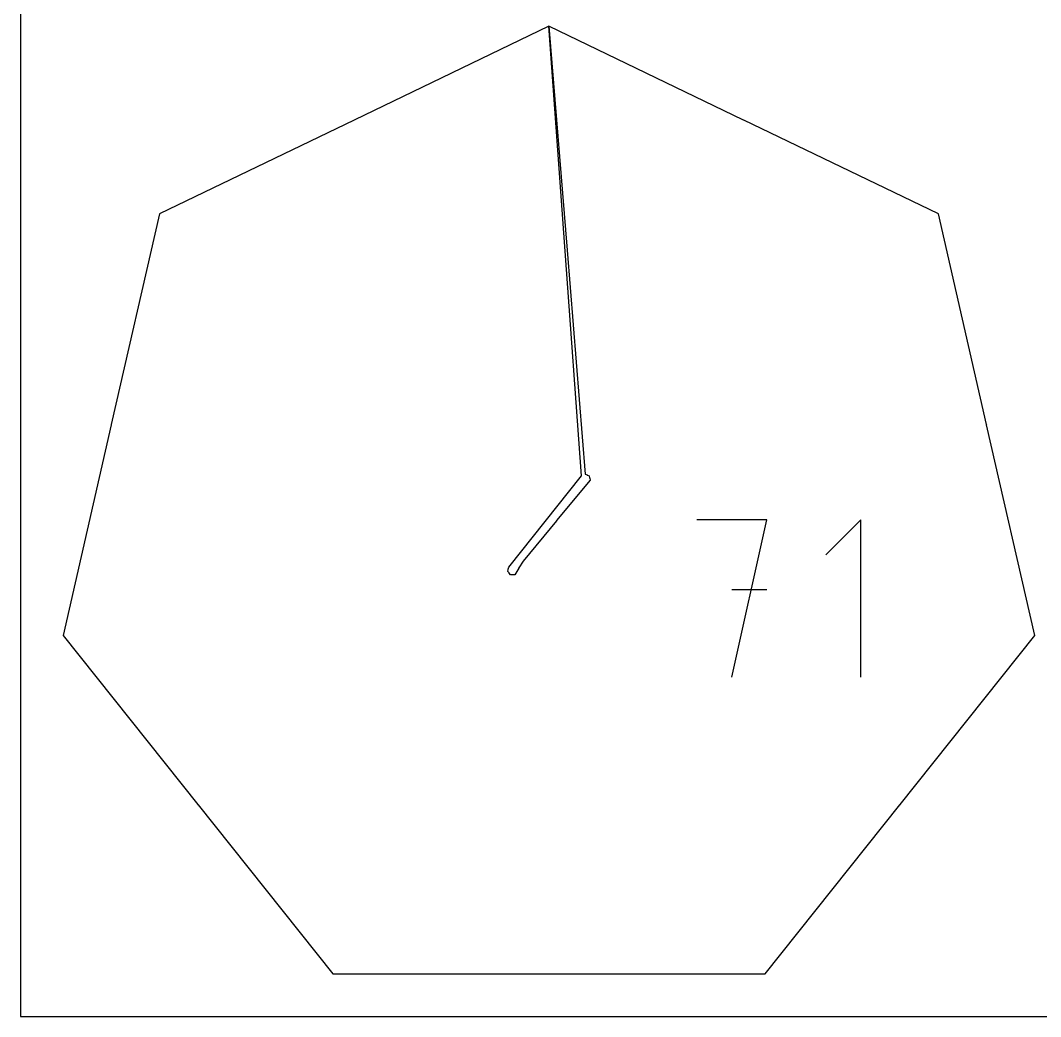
# Model space of a CAD drawing. Extents: x 0 to 500, y 0 to 1020.
# Drawn here: x 0 to 276.4, y 0 to 269.8 of the extents above; entities that cross this region are included whole.
import ezdxf

# ---------------------------------------------------------------- set-up
doc = ezdxf.new("R2010")
doc.units = 0

msp = doc.modelspace()

# ---------------------------------------------------------------- linework, layer by layer
at = {"layer": 'annotation', "color": 1}
for p, q in [((90.41977, 242.831484), (90.424598, 242.833808)), ((90.422101, 242.826643), (90.41977, 242.831484)), ((90.424515, 242.827806), (90.422101, 242.826643)), ((90.424967, 242.827976), (90.424515, 242.827806)), ((90.425429, 242.82806), (90.424967, 242.827976)), ((90.425005, 242.820614), (90.427418, 242.821777)), ((90.42589, 242.828063), (90.425429, 242.82806)), ((90.426342, 242.827988), (90.42589, 242.828063)), ((90.426773, 242.827838), (90.426342, 242.827988)), ((90.427173, 242.827617), (90.426773, 242.827838)), ((90.427532, 242.827327), (90.427173, 242.827617)), ((90.427418, 242.821777), (90.427833, 242.822024)), ((90.427418, 242.821777), (90.427418, 242.821777)), ((90.427841, 242.826973), (90.427532, 242.827327)), ((90.427833, 242.822024), (90.428187, 242.822333)), ((90.428089, 242.826558), (90.427841, 242.826973)), ((90.428668, 242.825355), (90.428089, 242.826558)), ((90.428089, 242.826558), (90.428089, 242.826558)), ((90.428187, 242.822333), (90.428477, 242.822693)), ((90.428477, 242.822693), (90.428699, 242.823093)), ((90.428838, 242.824902), (90.428668, 242.825355)), ((90.428699, 242.823093), (90.428849, 242.823525)), ((90.428923, 242.82444), (90.428838, 242.824902)), ((90.428849, 242.823525), (90.428925, 242.823977)), ((90.428925, 242.823977), (90.428923, 242.82444)), ((90.429662, 242.835173), (90.429586, 242.834721)), ((90.429586, 242.834721), (90.429588, 242.83426)), ((90.429588, 242.83426), (90.429672, 242.833799)), ((90.429813, 242.835604), (90.429662, 242.835173)), ((90.429672, 242.833799), (90.429841, 242.833348)), ((90.430035, 242.836004), (90.429813, 242.835604)), ((90.429841, 242.833348), (90.429841, 242.833348)), ((90.429841, 242.833348), (90.430089, 242.832932)), ((90.430325, 242.836364), (90.430035, 242.836004)), ((90.430089, 242.832932), (90.430398, 242.832578)), ((90.430679, 242.836673), (90.430325, 242.836364)), ((90.430398, 242.832578), (90.430758, 242.832287)), ((90.431094, 242.83692), (90.430679, 242.836673)), ((90.430758, 242.832287), (90.431159, 242.832065)), ((90.431546, 242.83709), (90.431094, 242.83692)), ((90.431094, 242.83692), (90.431094, 242.83692)), ((90.431159, 242.832065), (90.43159, 242.831913)), ((90.432008, 242.837174), (90.431546, 242.83709)), ((90.43159, 242.831913), (90.432042, 242.831837)), ((90.431987, 242.830344), (90.431911, 242.829892)), ((90.431911, 242.829892), (90.431914, 242.82943)), ((90.431914, 242.82943), (90.431998, 242.828967)), ((90.432138, 242.830776), (90.431987, 242.830344)), ((90.431998, 242.828967), (90.432168, 242.828514)), ((90.43247, 242.837177), (90.432008, 242.837174)), ((90.432042, 242.831837), (90.432504, 242.831839)), ((90.43236, 242.831176), (90.432138, 242.830776)), ((90.432168, 242.828514), (90.432747, 242.827312)), ((90.43265, 242.831536), (90.43236, 242.831176)), ((90.432922, 242.837101), (90.43247, 242.837177)), ((90.432504, 242.831839), (90.432966, 242.831923)), ((90.433004, 242.831845), (90.43265, 242.831536)), ((90.432747, 242.827312), (90.432747, 242.827312)), ((90.432747, 242.827312), (90.432995, 242.826897)), ((90.433353, 242.83695), (90.432922, 242.837101)), ((90.432966, 242.831923), (90.433418, 242.832093)), ((90.432995, 242.826897), (90.433304, 242.826542)), ((90.433418, 242.832093), (90.433004, 242.831845)), ((90.433304, 242.826542), (90.433664, 242.826253)), ((90.433753, 242.836728), (90.433353, 242.83695)), ((90.433418, 242.832093), (90.433833, 242.832341)), ((90.433871, 242.832263), (90.433418, 242.832093)), ((90.433418, 242.832093), (90.433418, 242.832093)), ((90.433418, 242.832093), (90.433418, 242.832093)), ((90.433664, 242.826253), (90.434064, 242.826031)), ((90.434113, 242.836439), (90.433753, 242.836728)), ((90.433833, 242.832341), (90.434187, 242.832649)), ((90.434333, 242.832347), (90.433871, 242.832263)), ((90.434064, 242.826031), (90.434495, 242.825881)), ((90.434421, 242.836086), (90.434113, 242.836439)), ((90.434187, 242.832649), (90.434477, 242.833009)), ((90.434795, 242.832349), (90.434333, 242.832347)), ((90.434668, 242.835672), (90.434421, 242.836086)), ((90.434477, 242.833009), (90.434699, 242.83341)), ((90.434495, 242.825881), (90.434947, 242.825806)), ((90.434668, 242.835672), (90.434668, 242.835672)), ((90.434838, 242.835219), (90.434668, 242.835672)), ((90.434699, 242.83341), (90.434849, 242.833842)), ((90.435247, 242.832273), (90.434795, 242.832349)), ((90.434923, 242.834757), (90.434838, 242.835219)), ((90.434849, 242.833842), (90.434925, 242.834294)), ((90.434925, 242.834294), (90.434923, 242.834757)), ((90.434947, 242.825806), (90.435408, 242.825809)), ((90.435678, 242.832122), (90.435247, 242.832273)), ((90.435408, 242.825809), (90.43587, 242.825894)), ((90.436079, 242.831899), (90.435678, 242.832122)), ((90.43587, 242.825894), (90.436322, 242.826064)), ((90.436439, 242.831609), (90.436079, 242.831899)), ((90.436322, 242.826064), (90.436736, 242.826311)), ((90.436322, 242.826064), (90.436322, 242.826064)), ((90.436748, 242.831254), (90.436439, 242.831609)), ((90.436736, 242.826311), (90.437091, 242.826619)), ((90.436996, 242.830839), (90.436748, 242.831254)), ((90.437575, 242.829636), (90.436996, 242.830839)), ((90.436996, 242.830839), (90.436996, 242.830839)), ((90.437091, 242.826619), (90.437381, 242.826978)), ((90.437381, 242.826978), (90.437603, 242.827378)), ((90.437745, 242.829184), (90.437575, 242.829636)), ((90.437603, 242.827378), (90.437755, 242.827809)), ((90.437829, 242.828721), (90.437745, 242.829184)), ((90.437755, 242.827809), (90.437831, 242.82826)), ((90.437831, 242.82826), (90.437829, 242.828721)), ((195.966439, 242.82599), (195.969367, 242.82458)), ((195.969367, 242.82458), (195.969367, 242.82458)), ((195.969367, 242.82458), (195.969915, 242.824374)), ((195.969915, 242.824374), (195.970476, 242.824272)), ((195.969961, 242.833303), (195.972788, 242.839174)), ((195.972889, 242.831893), (195.969961, 242.833303)), ((195.970476, 242.824272), (195.971036, 242.824269)), ((195.971036, 242.824269), (195.971584, 242.824362)), ((195.971584, 242.824362), (195.972107, 242.824545)), ((195.972107, 242.824545), (195.972594, 242.824815)), ((195.972594, 242.824815), (195.97303, 242.825167)), ((195.972788, 242.839174), (195.978644, 242.836354)), ((195.973392, 242.831593), (195.972889, 242.831893)), ((195.97303, 242.825167), (195.973405, 242.825597)), ((195.973822, 242.831219), (195.973392, 242.831593)), ((195.973405, 242.825597), (195.973706, 242.826101)), ((195.973706, 242.826101), (195.974409, 242.82756)), ((195.974174, 242.830784), (195.973822, 242.831219)), ((195.974444, 242.830299), (195.974174, 242.830784)), ((195.974409, 242.82756), (195.974615, 242.828109)), ((195.974409, 242.82756), (195.974409, 242.82756)), ((195.974627, 242.829777), (195.974444, 242.830299)), ((195.974615, 242.828109), (195.974717, 242.828669)), ((195.97472, 242.829229), (195.974627, 242.829777)), ((195.974717, 242.828669), (195.97472, 242.829229)), ((195.98017, 242.819377), (195.98652, 242.832562)), ((195.98652, 242.832562), (195.982177, 242.831041)), ((147.591532, 207.342967), (147.606353, 207.340777)), ((147.592395, 207.33101), (147.606983, 207.332063)), ((147.599857, 207.340308), (147.599623, 207.343551)), ((147.606983, 207.332063), (147.603504, 207.335072)), ((147.606353, 207.340777), (147.605885, 207.347264)), ((148.133542, 207.601478), (148.118965, 207.600294)), ((148.118965, 207.600294), (148.122469, 207.597316)), ((148.134512, 207.589528), (148.119672, 207.591586)), ((148.119672, 207.591586), (148.120198, 207.585103)), ((148.126163, 207.592113), (148.126426, 207.588872)), ((261.780774, 160.309785), (261.779405, 160.315787)), ((261.779405, 160.315787), (261.788358, 160.315308)), ((24.614144, 160.310696), (24.614122, 160.310334)), ((24.614122, 160.310334), (24.61416, 160.309975)), ((24.614229, 160.311051), (24.614144, 160.310696)), ((24.61416, 160.309975), (24.614259, 160.309626)), ((24.614377, 160.311393), (24.614229, 160.311051)), ((24.614259, 160.309626), (24.614418, 160.309297)), ((24.614588, 160.311711), (24.614377, 160.311393)), ((24.614418, 160.309297), (24.614635, 160.308996)), ((24.614689, 160.311828), (24.614588, 160.311711)), ((24.614588, 160.311711), (24.614588, 160.311711)), ((24.614635, 160.308996), (24.61491, 160.308731)), ((24.614798, 160.311937), (24.614689, 160.311828)), ((24.614916, 160.312039), (24.614798, 160.311937)), ((24.61491, 160.308731), (24.61491, 160.308731)), ((24.61491, 160.308731), (24.616119, 160.307856)), ((24.615042, 160.312131), (24.614916, 160.312039)), ((24.615174, 160.312214), (24.615042, 160.312131)), ((24.615313, 160.312288), (24.615174, 160.312214)), ((24.615457, 160.312352), (24.615313, 160.312288)), ((24.615605, 160.312405), (24.615457, 160.312352)), ((24.615757, 160.312447), (24.615605, 160.312405)), ((24.61723, 160.312713), (24.615757, 160.312447)), ((24.615757, 160.312447), (24.615757, 160.312447)), ((24.616119, 160.307856), (24.6174, 160.307114)), ((24.618708, 160.312827), (24.61723, 160.312713)), ((24.6174, 160.307114), (24.618741, 160.306509)), ((24.620181, 160.312792), (24.618708, 160.312827)), ((24.618741, 160.306509), (24.620132, 160.306042)), ((24.620132, 160.306042), (24.62156, 160.305715)), ((24.621637, 160.31261), (24.620181, 160.312792)), ((24.62156, 160.305715), (24.623017, 160.305533)), ((24.623066, 160.312284), (24.621637, 160.31261)), ((24.623017, 160.305533), (24.624489, 160.305496)), ((24.624456, 160.311816), (24.623066, 160.312284)), ((24.625797, 160.311209), (24.624456, 160.311816)), ((24.624489, 160.305496), (24.625967, 160.305609)), ((24.627077, 160.310465), (24.625797, 160.311209)), ((24.625967, 160.305609), (24.627439, 160.305872)), ((24.628286, 160.309587), (24.627077, 160.310465)), ((24.627439, 160.305872), (24.627591, 160.305913)), ((24.627439, 160.305872), (24.627439, 160.305872)), ((24.627591, 160.305913), (24.627739, 160.305966)), ((24.627739, 160.305966), (24.627882, 160.306029)), ((24.627882, 160.306029), (24.628019, 160.306102)), ((24.628019, 160.306102), (24.628152, 160.306186)), ((24.628152, 160.306186), (24.628278, 160.306279)), ((24.628278, 160.306279), (24.628397, 160.306382)), ((24.62856, 160.309323), (24.628286, 160.309587)), ((24.628286, 160.309587), (24.628286, 160.309587)), ((24.628397, 160.306382), (24.62851, 160.306494)), ((24.62851, 160.306494), (24.628615, 160.306615)), ((24.628776, 160.309022), (24.62856, 160.309323)), ((24.628615, 160.306615), (24.628823, 160.306931)), ((24.628615, 160.306615), (24.628615, 160.306615)), ((24.628934, 160.308693), (24.628776, 160.309022)), ((24.628823, 160.306931), (24.628968, 160.30727)), ((24.629033, 160.308345), (24.628934, 160.308693)), ((24.628968, 160.30727), (24.629051, 160.307625)), ((24.629072, 160.307986), (24.629033, 160.308345)), ((24.629051, 160.307625), (24.629072, 160.307986)), ((261.777961, 160.311035), (261.782761, 160.312131)), ((261.780392, 160.300381), (261.779297, 160.305182)), ((261.779297, 160.305182), (261.787451, 160.302376)), ((261.787451, 160.302376), (261.787451, 160.302376)), ((261.787451, 160.302376), (261.787458, 160.302372)), ((261.787458, 160.302372), (261.787466, 160.302368)), ((261.787466, 160.302368), (261.787474, 160.302365)), ((261.787474, 160.302365), (261.787482, 160.302362)), ((261.787482, 160.302362), (261.78749, 160.302359)), ((261.78749, 160.302359), (261.787499, 160.302356)), ((261.787499, 160.302356), (261.787507, 160.302353)), ((261.787507, 160.302353), (261.787517, 160.302351)), ((261.787517, 160.302351), (261.787526, 160.302348)), ((261.787526, 160.302348), (261.787526, 160.302348)), ((261.787526, 160.302348), (261.787961, 160.302255)), ((261.787961, 160.302255), (261.788393, 160.302241)), ((261.788978, 160.307053), (261.788301, 160.30723)), ((261.788393, 160.302241), (261.788814, 160.302301)), ((261.788814, 160.302301), (261.789214, 160.302432)), ((261.78939, 160.306883), (261.788978, 160.307053)), ((261.789214, 160.302432), (261.789585, 160.302628)), ((261.789754, 160.306651), (261.78939, 160.306883)), ((261.789585, 160.302628), (261.789919, 160.302885)), ((261.790067, 160.306364), (261.789754, 160.306651)), ((261.789919, 160.302885), (261.790207, 160.303197)), ((261.790324, 160.30603), (261.790067, 160.306364)), ((261.790207, 160.303197), (261.790441, 160.303561)), ((261.79052, 160.305659), (261.790324, 160.30603)), ((261.790441, 160.303561), (261.790611, 160.303971)), ((261.790651, 160.305259), (261.79052, 160.305659)), ((261.790611, 160.303971), (261.790701, 160.304406)), ((261.790611, 160.303971), (261.790611, 160.303971)), ((261.790713, 160.304839), (261.790651, 160.305259)), ((261.790701, 160.304406), (261.790713, 160.304839)), ((153.581922, 146.695527), (153.572257, 146.683266)), ((153.572257, 146.683266), (153.578363, 146.680326)), ((153.575202, 146.689381), (153.578255, 146.687911)), ((154.229834, 145.867358), (154.229813, 145.866888)), ((154.229813, 145.866888), (154.229878, 145.866409)), ((154.229934, 145.867809), (154.229834, 145.867358)), ((154.229878, 145.866409), (154.230475, 145.863798)), ((154.230109, 145.868232), (154.229934, 145.867809)), ((154.230352, 145.868618), (154.230109, 145.868232)), ((154.230657, 145.868959), (154.230352, 145.868618)), ((154.231019, 145.869244), (154.230657, 145.868959)), ((154.231431, 145.869466), (154.231019, 145.869244)), ((154.231889, 145.869615), (154.231431, 145.869466)), ((154.243821, 145.859457), (154.231468, 145.859386)), ((154.231468, 145.859386), (154.232661, 145.854159)), ((154.232369, 145.86968), (154.231889, 145.869615)), ((154.231889, 145.869615), (154.231889, 145.869615)), ((154.232838, 145.86966), (154.232369, 145.86968)), ((154.23329, 145.86956), (154.232838, 145.86966)), ((154.233713, 145.869386), (154.23329, 145.86956)), ((154.2341, 145.869143), (154.233713, 145.869386)), ((154.234442, 145.868838), (154.2341, 145.869143)), ((154.234728, 145.868475), (154.234442, 145.868838)), ((154.23495, 145.868061), (154.234728, 145.868475)), ((154.2351, 145.867601), (154.23495, 145.868061)), ((154.235055, 145.86855), (154.235035, 145.86808)), ((154.235035, 145.86808), (154.2351, 145.867601)), ((154.235156, 145.869001), (154.235055, 145.86855)), ((154.2351, 145.867601), (154.235398, 145.866294)), ((154.235398, 145.866294), (154.2351, 145.867601)), ((154.2351, 145.867601), (154.2351, 145.867601)), ((154.23533, 145.869424), (154.235156, 145.869001)), ((154.235573, 145.86981), (154.23533, 145.869424)), ((154.235878, 145.870151), (154.235573, 145.86981)), ((154.23624, 145.870437), (154.235878, 145.870151)), ((154.236653, 145.870658), (154.23624, 145.870437)), ((154.23711, 145.870807), (154.236653, 145.870658)), ((154.236703, 145.860582), (154.2373, 145.857968)), ((154.238418, 145.871106), (154.23711, 145.870807)), ((154.23711, 145.870807), (154.23711, 145.870807)), ((154.238895, 145.87117), (154.238418, 145.871106)), ((154.239363, 145.87115), (154.238895, 145.87117)), ((154.239813, 145.87105), (154.239363, 145.87115)), ((154.240236, 145.870875), (154.239813, 145.87105)), ((154.240622, 145.870632), (154.240236, 145.870875)), ((154.240963, 145.870327), (154.240622, 145.870632)), ((154.241249, 145.869964), (154.240963, 145.870327)), ((154.241471, 145.86955), (154.241249, 145.869964)), ((154.241621, 145.86909), (154.241471, 145.86955)), ((154.242217, 145.86648), (154.241621, 145.86909)), ((154.241621, 145.86909), (154.241621, 145.86909)), ((142.139295, 134.084458), (142.143144, 134.081388)), ((142.140071, 134.081479), (142.14391, 134.086292)), ((142.14391, 134.086292), (142.149118, 134.078994)), ((142.144575, 134.09108), (142.147646, 134.09493)), ((142.147646, 134.09493), (142.150535, 134.086805)), ((142.150535, 134.086805), (142.150535, 134.086805)), ((142.150535, 134.086805), (142.150537, 134.086797)), ((142.150537, 134.086797), (142.150539, 134.086789)), ((142.150539, 134.086789), (142.150542, 134.08678)), ((142.150542, 134.08678), (142.150544, 134.086772)), ((142.150544, 134.086772), (142.150547, 134.086764)), ((142.150547, 134.086764), (142.15055, 134.086756)), ((142.15055, 134.086756), (142.150553, 134.086747)), ((142.150553, 134.086747), (142.150557, 134.086738)), ((142.150557, 134.086738), (142.150561, 134.086729)), ((142.150561, 134.086729), (142.150561, 134.086729)), ((142.150561, 134.086729), (142.150759, 134.086331)), ((142.150759, 134.086331), (142.151018, 134.085984)), ((142.151018, 134.085984), (142.151327, 134.085693)), ((142.151327, 134.085693), (142.151679, 134.085462)), ((142.151679, 134.085462), (142.152064, 134.085294)), ((142.152064, 134.085294), (142.152473, 134.085193)), ((142.152473, 134.085193), (142.152896, 134.085162)), ((142.152896, 134.085162), (142.153326, 134.085207)), ((142.153326, 134.085207), (142.153753, 134.085329)), ((142.153753, 134.085329), (142.15415, 134.08553)), ((142.153753, 134.085329), (142.153753, 134.085329)), ((142.15415, 134.08553), (142.154495, 134.08579)), ((142.154495, 134.08579), (142.154785, 134.086101)), ((142.154785, 134.086101), (142.155016, 134.086453)), ((142.155144, 134.088527), (142.154861, 134.089167)), ((142.155016, 134.086453), (142.155184, 134.086837)), ((142.155269, 134.0881), (142.155144, 134.088527)), ((142.155184, 134.086837), (142.155285, 134.087246)), ((142.155314, 134.08767), (142.155269, 134.0881)), ((142.155285, 134.087246), (142.155314, 134.08767)), ((145.264791, 134.314404), (145.26474, 134.313822)), ((145.26474, 134.313822), (145.264791, 134.31323)), ((145.26494, 134.314963), (145.264791, 134.314404)), ((145.264791, 134.31323), (145.264951, 134.312639)), ((145.26518, 134.315487), (145.26494, 134.314963)), ((145.264951, 134.312639), (145.265324, 134.311753)), ((145.265507, 134.315965), (145.26518, 134.315487)), ((145.265913, 134.316384), (145.265507, 134.315965)), ((145.266395, 134.316733), (145.265913, 134.316384)), ((145.266946, 134.316999), (145.266395, 134.316733)), ((145.267535, 134.317156), (145.266946, 134.316999)), ((145.266946, 134.316999), (145.266946, 134.316999)), ((145.268126, 134.317206), (145.267535, 134.317156)), ((145.268708, 134.317154), (145.268126, 134.317206)), ((145.269267, 134.317004), (145.268708, 134.317154)), ((145.269792, 134.316763), (145.269267, 134.317004)), ((145.270269, 134.316436), (145.269792, 134.316763)), ((145.270688, 134.316029), (145.270269, 134.316436)), ((145.271034, 134.315546), (145.270688, 134.316029)), ((145.271296, 134.314993), (145.271034, 134.315546)), ((145.271301, 134.314981), (145.271296, 134.314993)), ((145.271296, 134.314993), (145.271296, 134.314993)), ((145.271306, 134.314969), (145.271301, 134.314981)), ((145.271311, 134.314957), (145.271306, 134.314969)), ((145.271314, 134.314945), (145.271311, 134.314957)), ((145.271318, 134.314934), (145.271314, 134.314945)), ((145.271321, 134.314922), (145.271318, 134.314934)), ((145.271324, 134.314911), (145.271321, 134.314922)), ((145.271327, 134.314899), (145.271324, 134.314911)), ((145.271329, 134.314888), (145.271327, 134.314899)), ((145.275093, 134.303648), (145.271329, 134.314888)), ((145.271329, 134.314888), (145.271329, 134.314888)), ((145.279411, 134.308861), (145.275093, 134.303648)), ((202.24069, 134.557114), (183.305859, 134.557114)), ((192.77461, 91.977109), (202.24069, 134.557114)), ((227.676943, 134.557114), (218.210862, 125.088364)), ((227.676943, 91.977109), (227.676943, 134.557114)), ((132.161845, 121.161921), (132.173006, 121.156627)), ((132.163241, 121.174828), (132.161901, 121.168949)), ((132.164041, 121.171555), (132.163976, 121.171076)), ((132.163976, 121.171076), (132.163997, 121.170606)), ((132.163997, 121.170606), (132.164097, 121.170155)), ((132.16419, 121.172014), (132.164041, 121.171555)), ((132.164041, 121.171555), (132.164041, 121.171555)), ((132.164097, 121.170155), (132.164272, 121.169732)), ((132.164412, 121.172428), (132.16419, 121.172014)), ((132.164272, 121.169732), (132.164515, 121.169346)), ((132.164698, 121.17279), (132.164412, 121.172428)), ((132.164515, 121.169346), (132.164822, 121.169005)), ((132.165039, 121.173096), (132.164698, 121.17279)), ((132.164822, 121.169005), (132.165185, 121.168719)), ((132.165426, 121.173339), (132.165039, 121.173096)), ((132.165185, 121.168719), (132.165599, 121.168497)), ((132.165849, 121.173514), (132.165426, 121.173339)), ((132.165599, 121.168497), (132.166059, 121.168348)), ((132.1663, 121.173614), (132.165849, 121.173514)), ((132.166059, 121.168348), (132.16736, 121.168052)), ((132.16677, 121.173635), (132.1663, 121.173614)), ((132.16725, 121.17357), (132.16677, 121.173635)), ((132.171157, 121.172679), (132.16725, 121.17357)), ((132.16725, 121.17357), (132.16725, 121.17357)), ((132.16736, 121.168052), (132.16736, 121.168052)), ((132.16736, 121.168052), (132.167839, 121.167987)), ((132.16777, 121.157821), (132.168366, 121.160434)), ((132.167839, 121.167987), (132.168308, 121.168007)), ((132.168308, 121.168007), (132.168758, 121.168108)), ((132.168758, 121.168108), (132.169181, 121.168282)), ((132.169181, 121.168282), (132.169567, 121.168525)), ((132.169567, 121.168525), (132.169906, 121.168831)), ((132.169906, 121.168831), (132.170192, 121.169194)), ((132.170192, 121.169194), (132.170413, 121.169608)), ((132.170413, 121.169608), (132.170562, 121.170068)), ((132.170562, 121.170068), (132.171157, 121.172679)), ((132.171939, 121.17244), (132.171157, 121.172679)), ((132.172664, 121.172097), (132.171939, 121.17244)), ((132.173325, 121.17166), (132.172664, 121.172097)), ((132.173006, 121.156627), (132.174198, 121.161856)), ((132.173913, 121.171137), (132.173325, 121.17166)), ((132.174422, 121.170538), (132.173913, 121.171137)), ((132.174843, 121.169872), (132.174422, 121.170538)), ((132.175168, 121.169148), (132.174843, 121.169872)), ((132.175389, 121.168376), (132.175168, 121.169148)), ((132.175499, 121.167564), (132.175389, 121.168376)), ((132.175499, 121.167564), (132.175499, 121.167564)), ((132.39294, 120.137847), (132.396701, 120.133131)), ((132.395468, 120.138627), (132.395416, 120.138172)), ((132.395416, 120.138172), (132.395442, 120.137715)), ((132.395442, 120.137715), (132.395547, 120.137265)), ((132.395595, 120.139067), (132.395468, 120.138627)), ((132.395547, 120.137265), (132.395732, 120.136833)), ((132.395798, 120.139482), (132.395595, 120.139067)), ((132.395732, 120.136833), (132.395998, 120.13643)), ((132.396075, 120.139863), (132.395798, 120.139482)), ((132.395998, 120.13643), (132.395998, 120.13643)), ((132.395998, 120.13643), (132.396333, 120.136081)), ((132.396425, 120.140197), (132.396075, 120.139863)), ((132.396333, 120.136081), (132.396713, 120.135804)), ((132.39956, 120.142697), (132.396425, 120.140197)), ((132.396425, 120.140197), (132.396425, 120.140197)), ((132.396713, 120.135804), (132.397128, 120.135601)), ((132.397128, 120.135601), (132.397568, 120.135474)), ((132.397568, 120.135474), (132.398022, 120.135423)), ((132.398022, 120.135423), (132.398479, 120.13545)), ((132.398479, 120.13545), (132.39893, 120.135556)), ((132.39893, 120.135556), (132.399362, 120.135741)), ((132.399362, 120.135741), (132.399766, 120.136008)), ((132.400234, 120.143159), (132.39956, 120.142697)), ((132.40123, 120.140603), (132.39956, 120.142697)), ((132.399766, 120.136008), (132.400809, 120.13684)), ((132.400955, 120.143512), (132.400234, 120.143159)), ((132.400809, 120.13684), (132.401159, 120.137174)), ((132.400809, 120.13684), (132.400809, 120.13684)), ((132.401709, 120.143756), (132.400955, 120.143512)), ((132.401159, 120.137174), (132.401435, 120.137554)), ((132.401497, 120.140199), (132.40123, 120.140603)), ((132.401435, 120.137554), (132.401638, 120.137969)), ((132.401683, 120.139767), (132.401497, 120.140199)), ((132.401625, 120.130898), (132.401575, 120.130444)), ((132.401575, 120.130444), (132.401602, 120.129987)), ((132.401602, 120.129987), (132.401708, 120.129538)), ((132.401752, 120.131337), (132.401625, 120.130898)), ((132.401638, 120.137969), (132.401765, 120.138408)), ((132.401789, 120.139318), (132.401683, 120.139767)), ((132.401708, 120.129538), (132.401893, 120.129107)), ((132.402485, 120.14389), (132.401709, 120.143756)), ((132.401954, 120.131752), (132.401752, 120.131337)), ((132.401765, 120.138408), (132.401816, 120.138861)), ((132.401816, 120.138861), (132.401789, 120.139318)), ((132.401893, 120.129107), (132.402159, 120.128704)), ((132.402231, 120.132132), (132.401954, 120.131752)), ((132.402159, 120.128704), (132.402159, 120.128704)), ((132.402159, 120.128704), (132.402493, 120.128355)), ((132.402581, 120.132466), (132.402231, 120.132132)), ((132.403271, 120.143914), (132.402485, 120.14389)), ((132.402493, 120.128355), (132.402872, 120.128078)), ((132.403624, 120.133298), (132.402581, 120.132466)), ((132.402581, 120.132466), (132.402581, 120.132466)), ((132.402872, 120.128078), (132.403287, 120.127875)), ((132.404055, 120.143827), (132.403271, 120.143914)), ((132.403287, 120.127875), (132.403726, 120.127747)), ((132.404028, 120.133565), (132.403624, 120.133298)), ((132.403726, 120.127747), (132.404179, 120.127695)), ((132.40446, 120.13375), (132.404028, 120.133565)), ((132.404824, 120.14363), (132.404055, 120.143827)), ((132.404179, 120.127695), (132.404636, 120.127721)), ((132.40491, 120.133856), (132.40446, 120.13375)), ((132.404636, 120.127721), (132.405086, 120.127826)), ((132.405566, 120.143321), (132.404824, 120.14363)), ((132.405368, 120.133882), (132.40491, 120.133856)), ((132.405086, 120.127826), (132.405518, 120.128011)), ((132.405822, 120.133831), (132.405368, 120.133882)), ((132.405518, 120.128011), (132.405921, 120.128277)), ((132.406269, 120.1429), (132.405566, 120.143321)), ((132.406262, 120.133704), (132.405822, 120.133831)), ((132.405921, 120.128277), (132.406965, 120.129109)), ((132.406678, 120.133502), (132.406262, 120.133704)), ((132.406269, 120.1429), (132.406269, 120.1429)), ((132.407057, 120.133225), (132.406678, 120.133502)), ((132.406861, 120.135073), (132.406809, 120.134618)), ((132.406809, 120.134618), (132.406835, 120.134161)), ((132.406835, 120.134161), (132.40694, 120.133711)), ((132.406989, 120.135513), (132.406861, 120.135073)), ((132.40694, 120.133711), (132.407125, 120.133279)), ((132.406965, 120.129109), (132.407314, 120.129444)), ((132.406965, 120.129109), (132.406965, 120.129109)), ((132.407192, 120.135929), (132.406989, 120.135513)), ((132.407391, 120.132876), (132.407057, 120.133225)), ((132.407125, 120.133279), (132.407391, 120.132876)), ((132.407469, 120.136309), (132.407192, 120.135929)), ((132.407314, 120.129444), (132.407591, 120.129824)), ((132.407657, 120.132473), (132.407391, 120.132876)), ((132.407391, 120.132876), (132.407391, 120.132876)), ((132.407391, 120.132876), (132.407391, 120.132876)), ((132.407391, 120.132876), (132.407725, 120.132527)), ((132.407818, 120.136643), (132.407469, 120.136309)), ((132.407591, 120.129824), (132.407794, 120.13024)), ((132.407842, 120.132041), (132.407657, 120.132473)), ((132.407725, 120.132527), (132.408105, 120.132251)), ((132.407794, 120.13024), (132.407922, 120.13068)), ((132.40822, 120.136909), (132.407818, 120.136643)), ((132.407818, 120.136643), (132.407818, 120.136643)), ((132.407947, 120.131591), (132.407842, 120.132041)), ((132.407922, 120.13068), (132.407973, 120.131134)), ((132.407973, 120.131134), (132.407947, 120.131591)), ((132.408105, 120.132251), (132.40852, 120.132048)), ((132.408651, 120.137093), (132.40822, 120.136909)), ((132.40852, 120.132048), (132.40896, 120.131921)), ((132.409101, 120.137198), (132.408651, 120.137093)), ((132.40896, 120.131921), (132.409415, 120.13187)), ((132.409558, 120.137224), (132.409101, 120.137198)), ((132.409415, 120.13187), (132.409872, 120.131897)), ((132.410012, 120.137172), (132.409558, 120.137224)), ((132.409872, 120.131897), (132.410323, 120.132002)), ((132.410451, 120.137045), (132.410012, 120.137172)), ((132.410323, 120.132002), (132.410755, 120.132188)), ((132.410867, 120.136842), (132.410451, 120.137045)), ((132.410755, 120.132188), (132.411159, 120.132454)), ((132.411247, 120.136566), (132.410867, 120.136842)), ((132.411159, 120.132454), (132.411507, 120.132787)), ((132.411159, 120.132454), (132.411159, 120.132454)), ((132.41158, 120.136217), (132.411247, 120.136566)), ((132.411507, 120.132787), (132.411783, 120.133166)), ((132.411846, 120.135814), (132.41158, 120.136217)), ((132.41158, 120.136217), (132.41158, 120.136217)), ((132.411783, 120.133166), (132.411985, 120.133581)), ((132.412031, 120.135382), (132.411846, 120.135814)), ((132.411985, 120.133581), (132.412112, 120.134021)), ((132.412136, 120.134932), (132.412031, 120.135382)), ((132.412112, 120.134021), (132.412163, 120.134475)), ((132.412163, 120.134475), (132.412136, 120.134932)), ((133.351867, 119.686012), (133.348479, 119.682623)), ((133.351867, 119.670772), (133.351867, 119.686012)), ((133.36097, 119.686011), (133.357582, 119.682623)), ((133.36097, 119.670771), (133.36097, 119.686011)), ((135.051013, 121.507493), (135.050952, 121.506912)), ((135.050952, 121.506912), (135.050991, 121.506335)), ((135.050991, 121.506335), (135.051126, 121.505773)), ((135.051177, 121.508063), (135.051013, 121.507493)), ((135.051126, 121.505773), (135.051355, 121.505241)), ((135.051448, 121.50861), (135.051177, 121.508063)), ((135.051355, 121.505241), (135.051675, 121.504752)), ((135.051812, 121.5091), (135.051448, 121.50861)), ((135.051448, 121.50861), (135.051448, 121.50861)), ((135.051675, 121.504752), (135.052081, 121.504319)), ((135.052245, 121.509507), (135.051812, 121.5091)), ((135.052081, 121.504319), (135.052572, 121.503954)), ((135.052734, 121.509826), (135.052245, 121.509507)), ((135.052572, 121.503954), (135.054018, 121.50307)), ((135.053266, 121.510054), (135.052734, 121.509826)), ((135.053828, 121.510188), (135.053266, 121.510054)), ((135.054405, 121.510226), (135.053828, 121.510188)), ((135.054018, 121.50307), (135.054018, 121.50307)), ((135.054018, 121.50307), (135.054565, 121.502799)), ((135.054986, 121.510164), (135.054405, 121.510226)), ((135.054565, 121.502799), (135.055136, 121.502634)), ((135.055557, 121.509999), (135.054986, 121.510164)), ((135.055136, 121.502634), (135.055717, 121.502572)), ((135.056105, 121.509728), (135.055557, 121.509999)), ((135.055717, 121.502572), (135.056295, 121.502611)), ((135.06044, 121.507075), (135.056105, 121.509728)), ((135.056105, 121.509728), (135.056105, 121.509728)), ((135.056295, 121.502611), (135.056857, 121.502746)), ((135.056857, 121.502746), (135.057388, 121.502974)), ((135.057388, 121.502974), (135.057877, 121.503293)), ((135.057877, 121.503293), (135.05831, 121.503699)), ((135.05831, 121.503699), (135.058674, 121.504188)), ((135.058674, 121.504188), (135.06044, 121.507075)), ((135.061278, 121.506475), (135.06044, 121.507075)), ((135.062006, 121.505773), (135.061278, 121.506475)), ((135.062619, 121.504983), (135.062006, 121.505773)), ((135.063112, 121.504121), (135.062619, 121.504983)), ((135.063479, 121.503199), (135.063112, 121.504121)), ((135.063713, 121.502233), (135.063479, 121.503199)), ((135.063563, 121.499211), (135.063761, 121.500225)), ((135.063563, 121.499211), (135.063563, 121.499211)), ((135.063809, 121.501237), (135.063713, 121.502233)), ((135.063761, 121.500225), (135.063809, 121.501237)), ((135.064085, 121.496414), (135.068062, 121.502914)), ((202.24069, 115.595581), (192.77461, 115.595581)), ((48.110712, 57.41066), (48.100845, 57.406541)), ((48.109805, 57.416513), (48.105214, 57.412851)), ((48.116102, 57.408617), (48.105764, 57.400373)), ((48.105764, 57.400373), (48.109896, 57.399908)), ((48.106135, 57.416401), (48.110712, 57.41066)), ((238.289256, 57.406724), (238.28923, 57.406267)), ((238.28923, 57.406267), (238.289281, 57.405813)), ((238.289362, 57.407174), (238.289256, 57.406724)), ((238.289281, 57.405813), (238.289408, 57.405374)), ((238.289547, 57.407606), (238.289362, 57.407174)), ((238.289408, 57.405374), (238.289611, 57.404959)), ((238.289814, 57.40801), (238.289547, 57.407606)), ((238.289611, 57.404959), (238.289887, 57.40458)), ((238.291484, 57.410104), (238.289814, 57.40801)), ((238.289814, 57.40801), (238.289814, 57.40801)), ((238.289887, 57.40458), (238.290235, 57.404247)), ((238.290235, 57.404247), (238.291284, 57.403411)), ((238.291284, 57.403411), (238.291284, 57.403411)), ((238.291284, 57.403411), (238.291686, 57.403146)), ((238.291686, 57.403146), (238.292116, 57.402961)), ((238.292116, 57.402961), (238.292566, 57.402856)), ((238.292566, 57.402856), (238.293022, 57.40283)), ((238.293022, 57.40283), (238.293476, 57.402881)), ((238.293476, 57.402881), (238.293916, 57.403008)), ((238.293916, 57.403008), (238.294331, 57.403211)), ((238.294331, 57.403211), (238.294711, 57.403488)), ((238.294489, 57.402552), (238.294463, 57.402094)), ((238.294463, 57.402094), (238.294514, 57.40164)), ((238.294594, 57.403002), (238.294489, 57.402552)), ((238.294514, 57.40164), (238.294642, 57.4012)), ((238.294779, 57.403434), (238.294594, 57.403002)), ((238.294642, 57.4012), (238.294845, 57.400785)), ((238.294711, 57.403488), (238.295045, 57.403838)), ((238.295045, 57.403838), (238.294779, 57.403434)), ((238.294845, 57.400785), (238.295123, 57.400405)), ((238.295045, 57.403838), (238.295882, 57.404886)), ((238.295882, 57.404886), (238.295045, 57.403838)), ((238.295045, 57.403838), (238.295045, 57.403838)), ((238.295123, 57.400405), (238.295473, 57.40007)), ((238.295418, 57.41445), (238.295391, 57.413993)), ((238.295391, 57.413993), (238.295442, 57.413539)), ((238.295523, 57.4149), (238.295418, 57.41445)), ((238.295442, 57.413539), (238.29557, 57.4131)), ((238.295473, 57.40007), (238.295473, 57.40007)), ((238.295473, 57.40007), (238.295875, 57.399805)), ((238.295708, 57.415332), (238.295523, 57.4149)), ((238.29557, 57.4131), (238.295772, 57.412685)), ((238.295975, 57.415736), (238.295708, 57.415332)), ((238.295772, 57.412685), (238.296048, 57.412306)), ((238.295875, 57.399805), (238.296305, 57.39962)), ((238.297645, 57.41783), (238.295975, 57.415736)), ((238.295975, 57.415736), (238.295975, 57.415736)), ((238.296048, 57.412306), (238.296396, 57.411973)), ((238.296305, 57.39962), (238.296755, 57.399516)), ((238.296396, 57.411973), (238.297445, 57.411137)), ((238.296755, 57.399516), (238.297211, 57.399489)), ((238.297211, 57.399489), (238.297665, 57.39954)), ((238.297445, 57.411137), (238.297445, 57.411137)), ((238.297445, 57.411137), (238.297847, 57.410872)), ((238.297665, 57.39954), (238.298105, 57.399668)), ((238.297847, 57.410872), (238.298278, 57.410687)), ((238.298105, 57.399668), (238.29852, 57.39987)), ((238.298278, 57.410687), (238.298727, 57.410582)), ((238.29852, 57.39987), (238.2989, 57.400147)), ((238.298727, 57.410582), (238.299184, 57.410556)), ((238.2989, 57.400147), (238.299234, 57.400497)), ((238.299184, 57.410556), (238.299637, 57.410607)), ((238.299234, 57.400497), (238.300905, 57.402591)), ((238.299637, 57.410607), (238.300077, 57.410734)), ((238.300077, 57.410734), (238.300492, 57.410937)), ((238.300492, 57.410937), (238.300873, 57.411214)), ((238.30065, 57.410278), (238.300624, 57.40982)), ((238.300624, 57.40982), (238.300676, 57.409366)), ((238.300755, 57.410728), (238.30065, 57.410278)), ((238.300676, 57.409366), (238.300804, 57.408926)), ((238.30094, 57.41116), (238.300755, 57.410728)), ((238.300804, 57.408926), (238.301007, 57.408511)), ((238.300873, 57.411214), (238.301207, 57.411564)), ((238.301207, 57.411564), (238.30094, 57.41116)), ((238.301007, 57.408511), (238.301284, 57.408131)), ((238.301207, 57.411564), (238.302043, 57.412612)), ((238.302043, 57.412612), (238.301207, 57.411564)), ((238.301207, 57.411564), (238.301207, 57.411564)), ((238.301284, 57.408131), (238.301634, 57.407796)), ((238.301634, 57.407796), (238.301634, 57.407796)), ((238.301634, 57.407796), (238.302036, 57.407531)), ((238.302036, 57.407531), (238.302467, 57.407346)), ((238.302467, 57.407346), (238.302916, 57.407242)), ((238.302916, 57.407242), (238.303373, 57.407215)), ((238.303373, 57.407215), (238.303826, 57.407266)), ((238.303826, 57.407266), (238.304266, 57.407394)), ((238.304266, 57.407394), (238.304681, 57.407596)), ((238.304681, 57.407596), (238.305062, 57.407873)), ((238.305062, 57.407873), (238.305396, 57.408223)), ((238.305396, 57.408223), (238.307066, 57.410318)), ((143.195253, 11.609995), (143.195216, 11.609535)), ((143.195216, 11.609535), (143.195257, 11.609078)), ((143.195217, 11.618931), (143.200574, 11.618931)), ((143.195372, 11.61045), (143.195253, 11.609995)), ((143.195257, 11.609078), (143.195375, 11.608637)), ((143.195577, 11.610889), (143.195372, 11.61045)), ((143.195375, 11.608637), (143.195567, 11.608221)), ((143.195567, 11.608221), (143.195828, 11.60784)), ((143.195582, 11.610898), (143.195577, 11.610889)), ((143.195577, 11.610889), (143.195577, 11.610889)), ((143.195587, 11.610908), (143.195582, 11.610898)), ((143.195592, 11.610916), (143.195587, 11.610908)), ((143.195597, 11.610924), (143.195592, 11.610916)), ((143.195602, 11.610932), (143.195597, 11.610924)), ((143.195607, 11.61094), (143.195602, 11.610932)), ((143.195613, 11.610948), (143.195607, 11.61094)), ((143.195618, 11.610955), (143.195613, 11.610948)), ((143.195624, 11.610962), (143.195618, 11.610955)), ((143.200574, 11.618931), (143.195624, 11.610962)), ((143.195624, 11.610962), (143.195624, 11.610962)), ((143.195828, 11.60784), (143.196157, 11.607504)), ((143.196157, 11.607504), (143.196551, 11.607225)), ((143.196551, 11.607225), (143.196551, 11.607225)), ((143.196551, 11.607225), (143.196991, 11.607023)), ((143.196991, 11.607023), (143.197447, 11.606906)), ((143.197447, 11.606906), (143.197907, 11.60687)), ((143.197907, 11.60687), (143.198364, 11.606912)), ((143.198364, 11.606912), (143.198805, 11.60703)), ((143.198805, 11.60703), (143.19922, 11.607222)), ((143.19922, 11.607222), (143.199601, 11.607484)), ((143.199601, 11.607484), (143.199936, 11.607815)), ((143.199936, 11.607815), (143.200215, 11.608211)), ((143.200215, 11.608211), (143.200567, 11.608885)), ((143.205134, 11.609995), (143.205097, 11.609535)), ((143.205097, 11.609535), (143.205139, 11.609078)), ((143.205099, 11.618931), (143.210456, 11.618931)), ((143.205254, 11.61045), (143.205134, 11.609995)), ((143.205139, 11.609078), (143.205257, 11.608637)), ((143.205458, 11.610889), (143.205254, 11.61045)), ((143.205257, 11.608637), (143.205448, 11.608221)), ((143.205448, 11.608221), (143.20571, 11.60784)), ((143.205463, 11.610898), (143.205458, 11.610889)), ((143.205458, 11.610889), (143.205458, 11.610889)), ((143.205468, 11.610908), (143.205463, 11.610898)), ((143.205473, 11.610916), (143.205468, 11.610908)), ((143.205478, 11.610924), (143.205473, 11.610916)), ((143.205484, 11.610932), (143.205478, 11.610924)), ((143.205489, 11.61094), (143.205484, 11.610932)), ((143.205494, 11.610948), (143.205489, 11.61094)), ((143.2055, 11.610955), (143.205494, 11.610948)), ((143.205506, 11.610962), (143.2055, 11.610955)), ((143.210456, 11.618931), (143.205506, 11.610962)), ((143.205506, 11.610962), (143.205506, 11.610962)), ((143.20571, 11.60784), (143.206039, 11.607504)), ((143.206039, 11.607504), (143.206432, 11.607225)), ((143.206432, 11.607225), (143.206432, 11.607225)), ((143.206432, 11.607225), (143.206872, 11.607023)), ((143.206872, 11.607023), (143.207328, 11.606906)), ((143.207328, 11.606906), (143.207789, 11.60687)), ((143.207789, 11.60687), (143.208245, 11.606912)), ((143.208245, 11.606912), (143.208686, 11.60703)), ((143.208686, 11.60703), (143.209102, 11.607222)), ((143.209102, 11.607222), (143.209482, 11.607484)), ((143.209482, 11.607484), (143.209817, 11.607815)), ((143.209817, 11.607815), (143.210096, 11.608211)), ((143.210096, 11.608211), (143.210448, 11.608885))]:
    msp.add_line(p, q, dxfattribs=at)
at = {"layer": 'boundary', "color": 5}
for p, q in [((143.202834, 268.243789), (90.452139, 242.840376)), ((195.953596, 242.840296), (143.202834, 268.243789)), ((143.202834, 268.243789), (148.124815, 207.618609)), ((147.597311, 207.364469), (143.202834, 268.243789)), ((90.40637, 242.818335), (37.655675, 217.414922)), ((90.418234, 242.85224), (90.40637, 242.818335)), ((90.452139, 242.840376), (90.418234, 242.85224)), ((195.987502, 242.85216), (195.953596, 242.840296)), ((195.999365, 242.818254), (195.987502, 242.85216)), ((248.750128, 217.414761), (195.999365, 242.818254)), ((37.655675, 217.414922), (24.627239, 160.333929)), ((261.77845, 160.333805), (248.750128, 217.414761)), ((147.624474, 207.340964), (147.597311, 207.364469)), ((147.600969, 207.313801), (147.624474, 207.340964)), ((151.995447, 146.434481), (147.600969, 207.313801)), ((148.124815, 207.618609), (148.101553, 207.591237)), ((148.101553, 207.591237), (148.128925, 207.567976)), ((148.128925, 207.567976), (153.050906, 146.942795)), ((24.627239, 160.333929), (24.596824, 160.314818)), ((261.808865, 160.314693), (261.77845, 160.333805)), ((24.615935, 160.284403), (11.5875, 103.20341)), ((24.596824, 160.314818), (24.615935, 160.284403)), ((261.789754, 160.284278), (261.808865, 160.314693)), ((274.818076, 103.203322), (261.789754, 160.284278)), ((153.050906, 146.942795), (153.55573, 146.699683)), ((153.55573, 146.699683), (153.567594, 146.665778)), ((153.567594, 146.665778), (153.601499, 146.677642)), ((153.601499, 146.677642), (154.106323, 146.43453)), ((142.163065, 134.105374), (151.995447, 146.434481)), ((154.367363, 145.291333), (145.287589, 134.330677)), ((154.106323, 146.43453), (154.231188, 145.887694)), ((154.231188, 145.887694), (154.21208, 145.857277)), ((154.21208, 145.857277), (154.242497, 145.838169)), ((154.242497, 145.838169), (154.367363, 145.291333)), ((132.29901, 121.73655), (142.131392, 134.065657)), ((145.255181, 134.291557), (136.175407, 123.330902)), ((142.131392, 134.065657), (142.167087, 134.069679)), ((142.167087, 134.069679), (142.163065, 134.105374)), ((145.287589, 134.330677), (145.251825, 134.327321)), ((145.251825, 134.327321), (145.255181, 134.291557)), ((132.174465, 121.19016), (132.29901, 121.73655)), ((136.175407, 123.330902), (135.071206, 121.526301)), ((132.038631, 120.594239), (132.163176, 121.14063)), ((132.38796, 120.156186), (132.038631, 120.594239)), ((132.163176, 121.14063), (132.193585, 121.15975)), ((132.193585, 121.15975), (132.174465, 121.19016)), ((132.423655, 120.152163), (132.38796, 120.156186)), ((132.419632, 120.116468), (132.423655, 120.152163)), ((132.768961, 119.678415), (132.419632, 120.116468)), ((133.329326, 119.678393), (132.768961, 119.678415)), ((133.354727, 119.703792), (133.329326, 119.678393)), ((133.380126, 119.678391), (133.354727, 119.703792)), ((133.940491, 119.678369), (133.380126, 119.678391)), ((135.044692, 121.482969), (133.940491, 119.678369)), ((135.071206, 121.526301), (135.036283, 121.517892)), ((135.036283, 121.517892), (135.044692, 121.482969)), ((11.5875, 103.20341), (48.092177, 57.428013)), ((238.313446, 57.427969), (274.818076, 103.203322)), ((48.092177, 57.428013), (48.088156, 57.392318)), ((48.088156, 57.392318), (48.123851, 57.388296)), ((48.123851, 57.388296), (84.628528, 11.6129)), ((201.777142, 11.6129), (238.281772, 57.388252)), ((238.281772, 57.388252), (238.317468, 57.392274)), ((238.317468, 57.392274), (238.313446, 57.427969)), ((84.628528, 11.6129), (143.177435, 11.6129)), ((143.177435, 11.6129), (143.202835, 11.5875)), ((143.202835, 11.5875), (143.228235, 11.6129)), ((143.228235, 11.6129), (201.777142, 11.6129))]:
    msp.add_line(p, q, dxfattribs=at)
at = {"layer": 'frame', "color": 5}
for p, q in [((0, 1020), (0, 0)), ((0, 0), (500, 0))]:
    msp.add_line(p, q, dxfattribs=at)

doc.saveas('drawing.dxf')
